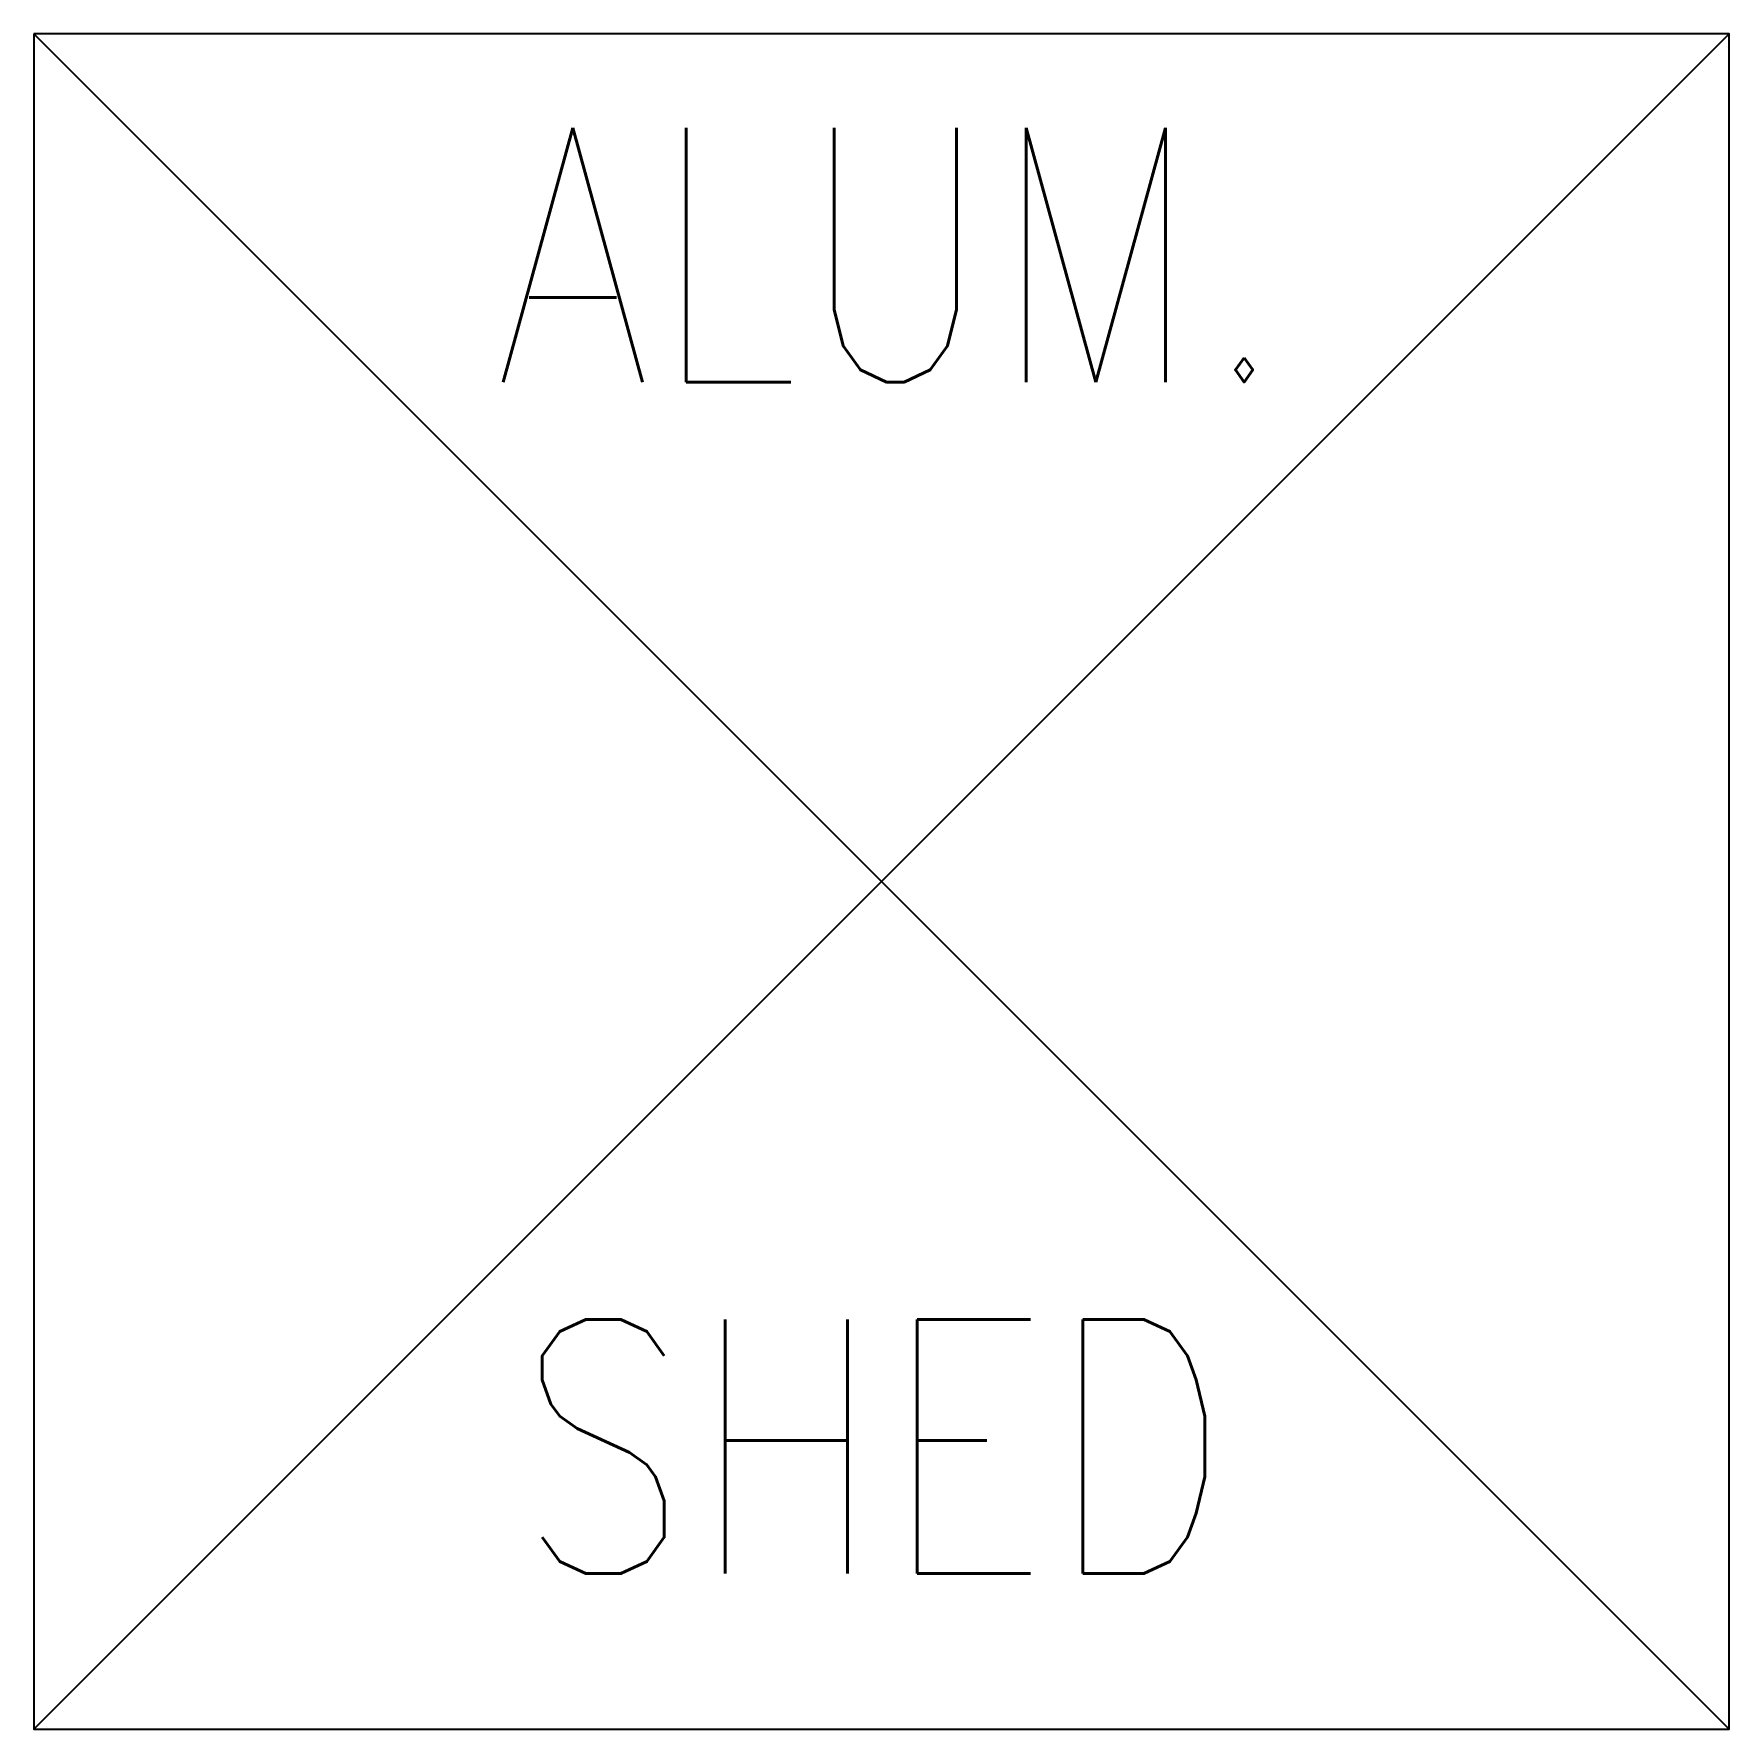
# Model space of a CAD drawing. Header units: feet. Extents: x -0.5 to 0.5, y -0.5 to 0.5.
import ezdxf
from ezdxf.enums import TextEntityAlignment as Align

# ---------------------------------------------------------------- set-up
doc = ezdxf.new("R2010")
doc.units = ezdxf.units.FT
doc.header["$MEASUREMENT"] = 0
doc.styles.add('SYM', font='SIMPLEX.SHX', dxfattribs={"width": 0.8})

msp = doc.modelspace()

# ---------------------------------------------------------------- linework, layer by layer
for p, q in [((-0.5, -0.5, 1.0001), (0.5, 0.5, 1.0001)), ((-0.5, 0.5, 1.0001), (0.5, -0.5, 1.0001))]:
    msp.add_line(p, q)
msp.add_3dface([(-0.5, 0.5, 1), (-0.5, -0.5, 1), (0.5, -0.5, 1), (0.5, 0.5, 1)])
at = {"layer": 'Defpoints'}
msp.add_point((0, 0), dxfattribs=at)

# ---------------------------------------------------------------- texts
at = {"style": 'SYM', "width": 0.8}
for s, p in [('ALUM.', (0.0056, 0.3696, 1)), ('SHED', (-0.0047, -0.3333, 1))]:
    msp.add_text(s, height=0.15, dxfattribs=at).set_placement(p, align=Align.MIDDLE)

doc.saveas('drawing.dxf')
